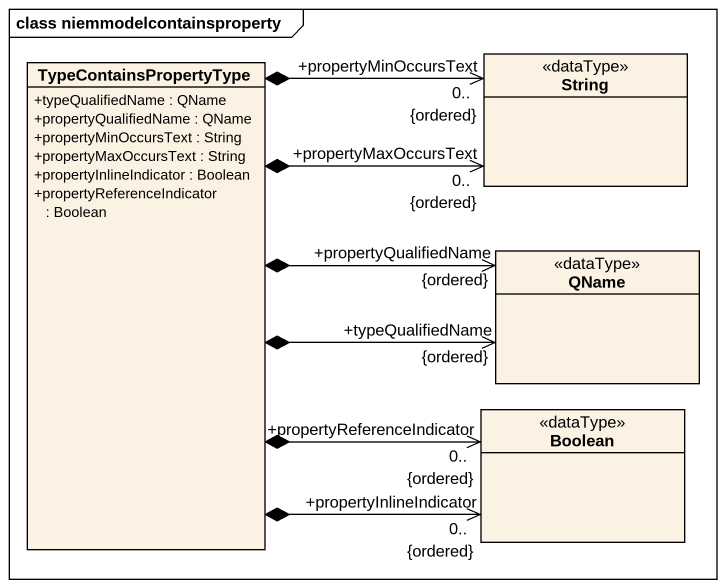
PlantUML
@startuml
mainframe class niemmodelcontainsproperty
hide circle
hide empty members
skinparam classAttributeIconSize 0
class TypeContainsPropertyType {
  +typeQualifiedName : QName
  +propertyQualifiedName : QName
  +propertyMinOccursText : String
  +propertyMaxOccursText : String
  +propertyInlineIndicator : Boolean
  +propertyReferenceIndicator : Boolean
}
class String <<dataType>>
class QName <<dataType>>
class Boolean <<dataType>>
TypeContainsPropertyType *-right-> "+propertyQualifiedName\n{ordered}" QName
TypeContainsPropertyType *-right-> "+propertyReferenceIndicator\n0..\n{ordered}" Boolean
String "+propertyMinOccursText\n0..\n{ordered}" <-left-* TypeContainsPropertyType
String "+propertyMaxOccursText\n0..\n{ordered}" <-left-* TypeContainsPropertyType
QName "+typeQualifiedName\n{ordered}" <-left-* TypeContainsPropertyType
Boolean "+propertyInlineIndicator\n0..\n{ordered}" <-left-* TypeContainsPropertyType
@enduml
